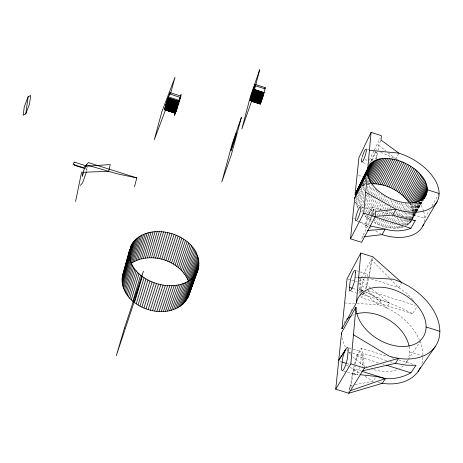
<?xml version="1.0" encoding="UTF-8"?>
<svg xmlns="http://www.w3.org/2000/svg" width="463" height="463" viewBox="0 0 463 463"><rect width="100%" height="100%" fill="white"/><g stroke="black" fill="none" stroke-linecap="round" stroke-linejoin="round"><path stroke-width="0.35" stroke-dasharray="2.31 1.74" d="M368.774 278.188L371.338 259.598L372.252 257.937M416.578 211.637L412.093 219.531C414.373 214.392 412.73 208.454 409.917 203.87M367.587 276.654L367.599 276.457A8.05 1.736 -72.9 0 0 364.913 276.602M372.958 215.793L373.467 209.392L371.939 206.834L367.888 214.629M378.138 150.475L378.566 145.104L381.043 140.092M367.472 278.084L367.136 282.222A8.097 1.759 -73 0 1 365.429 289.196M361.418 292.442L361.898 286.736A8.05 1.736 -72.9 0 1 364.196 278.17M360.098 293.114L360.422 289.392L360.156 279.814L389.499 303.057L401.12 307.907L412.568 313.706L417.047 306.645M354.699 371.147L355.133 366.088M348.807 393.232L349.467 385.835L352.245 385.291M361.944 238.995L362.124 236.987L365.417 230.724L365.313 224.995L367.72 215.318M350.85 387.878L353.541 368.722L354.508 364.694M371.309 161.147L371.639 159.122L373.294 160.435M369.04 276.81L372.86 256.832M349.345 390.431L353.541 368.722L361.024 371.054M86.552 171.594L87.414 167.45M87.073 167.224A8.236 0.903 -72.4 0 1 86.726 169.18L86.315 170.864M354.67 364.022L356.603 355.972L361.233 348.228L387.271 356.319M366.268 288.53L368.606 278.876M371.997 215.336L370.851 219.954L366.748 227.761L365.313 224.995L369.422 225.828M372.159 214.676L373.467 209.392L376.228 210.208M376.037 159.388L377.744 152.518M371.777 161.159L372.796 157.107L376.598 149.41M369.161 213.773L369.497 213.026A7.477 1.487 -72 0 1 371.743 210.179L365.174 208.09M369.3 160.215L374.069 150.533M374.388 149.885L380.106 138.269M369.497 163.445L371.639 159.122M363.154 183.18L361.568 186.357L365.405 184.754M365.052 179.372L366.314 176.831M355.954 198.21L366.453 177.138M362.772 185.744L365.62 180.032M365.799 180.42L355.277 201.498L356.788 205.699L358.356 208.524M364.051 185.212L365.637 182.04M355.665 202.887L365.892 182.445M356.174 204.287L365.145 186.404M367.385 181.93L368.988 178.735M367.466 183.116L368.739 180.582M356.788 205.699L365.145 189.089M367.39 184.621L369.318 180.79M366.829 184.378L368.316 184.089L369.277 182.191M357.517 207.111L364.607 193.059M366.864 188.591L369.763 182.844M368.316 184.089L369.862 183.88L370.504 182.619M359.647 205.966L364.497 196.387M367.084 191.283L370.637 184.257M361.244 206.093L364.161 200.346M366.43 195.878L367.732 193.326M368.056 192.689L372.269 184.39M361.644 208.761L363.594 204.93M365.874 200.462L369.127 194.078M369.451 193.441L373.357 185.785M362.789 210.127L361.481 212.679L362.72 214.022M365.075 205.659L370.626 194.813M370.956 194.176L374.22 187.799M365.342 208.917L372.223 195.525M372.553 194.888L375.829 188.51M365.359 212.783L364.04 215.33L371.789 221.216M365.689 212.141L373.913 196.202M374.243 195.565L377.2 189.83M365.446 216.603L367.101 213.42M367.431 212.777L375.354 197.487M375.684 196.85L378.659 191.115M380.725 152.298L395.906 158.913L398.898 153.149M366.933 217.836L367.929 215.92M369.254 213.374L380.192 192.353M368.49 219.016L370.487 215.197M370.817 214.56L378.803 199.281M379.139 198.644L381.801 193.551M370.111 220.145L372.784 215.052M373.114 214.415L380.47 200.421M380.8 199.784L383.144 195.328M373.572 215.231L374.579 213.321M377.825 209.768L382.189 201.503M382.525 200.867L385.21 195.78M375.204 219.045L373.519 222.223C382.467 227.073 393.353 230.013 403.36 226.905M377.223 215.231L379.579 210.787M379.92 210.15L384.296 201.885M384.631 201.255L386.993 196.804M375.29 223.166L377.658 218.721M379.347 215.544L381.379 211.736M382.733 209.195L388.822 197.759M377.102 224.034L380.158 218.322M382.195 214.514L384.574 210.075M384.909 209.438L387.629 204.362M387.965 203.726L390.685 198.65M378.942 224.833L384.053 215.318M384.394 214.682L386.784 210.243M387.12 209.612L392.578 199.46M380.8 225.55L384.226 219.213M384.568 218.577L386.275 215.411M386.617 214.774L389.354 209.704M389.701 209.073L391.409 205.902M391.75 205.265L394.488 200.195M382.675 226.187L386.113 219.85M386.455 219.219L388.515 215.417M388.856 214.786L392.977 207.187M393.324 206.55L396.415 200.855M384.556 226.737L388 220.411M388.347 219.775L390.072 216.615M391.449 214.08L393.174 210.914M394.898 207.754L398.342 201.422M386.431 227.206L388.851 222.778M390.24 220.249L392.659 215.822M396.808 208.234L400.269 201.909M388.301 227.582L398.365 209.259M398.712 208.622L402.179 202.308M390.147 227.871L393.278 222.188M393.625 221.557L396.762 215.874M397.109 215.243L399.893 210.19M400.24 209.56L404.072 202.615M359.282 281.388L360.851 278.552M361.204 277.916L371.338 259.598L389.788 278.442M391.964 228.068L394.76 223.021M395.107 222.39L405.935 202.829M393.753 228.172L400.055 216.823M400.408 216.192L403.562 210.52M403.91 209.889L407.764 202.956M395.5 228.19L397.954 223.779M398.307 223.149L401.467 217.477M401.82 216.846L404.98 211.18M405.333 210.549L409.547 202.985M344.165 322.948L346.613 318.567M350.815 311.055L351.863 309.174M397.196 228.109L398.602 225.591M398.956 224.96L402.474 218.669M402.827 218.038L405.999 212.372M406.352 211.741L410.924 203.558M410.698 205.248L411.399 203.998M398.834 227.941L399.893 226.054M400.246 225.423L407.307 212.847M407.66 212.216L412.597 203.407M411.381 206.631L413.129 203.512M400.414 227.686L401.832 225.168M402.185 224.543L405.721 218.252M406.074 217.627L409.257 211.967M409.61 211.336L414.559 202.539M411.954 208.009L414.414 203.645M412.568 313.706L361.534 297.726L364.584 292.315M401.925 227.339L402.989 225.452M403.342 224.821L406.884 218.542M407.237 217.911L410.779 211.632M411.138 211.001L415.739 202.835M412.423 209.386L415.942 203.147M404.425 225.018L407.972 218.739M408.325 218.114L411.873 211.834M412.232 211.209L416.845 203.049M412.776 210.746L417.013 203.263M405.067 225.759L407.915 220.735M409.333 218.229L412.886 211.956M413.245 211.325L418.928 201.289M413.378 211.469L418.326 202.736M409.541 219.514L405.982 225.782L409.223 223.513L411.543 220.614M409.894 218.883L413.806 211.99M414.165 211.359L420.213 200.699M413.152 213.42L419.53 202.186M407.162 225.099L410.363 219.462M410.722 218.831L414.64 211.938M414.993 211.313L421.046 200.658M414.946 211.597L413.17 214.716L424.617 218.351L429.328 210.277M415.299 210.972L420.265 202.233M408.239 224.341L411.092 219.335M411.451 218.704L415.369 211.817M415.722 211.192L421.781 200.543M413.077 215.984L415.56 211.614M415.919 210.989L421.602 201M409.223 223.513L411.364 219.757M411.717 219.132L416 211.62M416.353 210.989L422.059 200.977M412.863 217.211L416.063 211.591M416.416 210.966L422.111 200.977M410.102 222.61L411.532 220.11M411.885 219.479L423.651 198.835M410.878 221.644L411.948 219.769M416.729 211.406L423.495 199.536M412.255 219.364L416.532 211.863M416.885 211.238L423.662 199.362M431.863 205.925L438.745 194.119M367.657 290.596L386.611 307.872L389.499 303.057L380.951 299.746L378.115 304.573L357.442 303.595M401.786 282.569L398.759 287.61L371.5 279.044M355.017 384.741L373.056 381.199L376.095 376.442M405.987 362.842L419.929 341.92M362.124 236.987L363.553 236.819M369.862 183.88L371.465 183.759M344.611 302.987L354.589 303.462M358.518 175.807L362.842 176.189M353.09 373.959L357.887 374.463L353.043 373.745M376.118 157.351A6.98 1.291 -71.5 0 0 376.523 152.31L376.442 152.292A6.98 1.291 -71.5 0 0 373.392 157.599L372.964 158.832A6.98 1.291 -71.5 0 0 372.368 160.869M381.743 211.846L389.337 214.091M346.909 363.542L349.652 364.387M343.534 371.013L346.828 372.032M347.372 372.2L355.405 374.689M360.723 294.04L388.949 302.819M409.616 351.921L422.95 356.07M391.38 357.598L394.123 358.449M398.915 359.936L413.986 364.624M348.946 347.887L352.384 348.952M353.072 349.166L360.636 351.515M386.588 360.613L362.882 353.257L361.233 348.228M389.973 361.667L395.396 363.345M348.714 352.088L352.013 353.107M352.673 353.315L361.244 355.972M356.603 355.972L378.589 362.801M382.716 364.08L384.087 364.508M367.992 290.556L415.363 305.406M352.847 288.437L356.186 289.485M356.851 289.693L361.528 291.158M351.209 291.383L359.282 293.912M356.377 270.751L367.066 274.108M355.08 277.111L367.24 280.931M347.748 278.998L357.332 282.008M357.239 221.262L359.867 222.095M360.521 222.304L367.09 224.387M85.348 168.74L86.726 169.18M362.969 162.64L367.512 164.081M371.939 206.834L382.264 210.115M385.702 211.209L409.79 218.872M361.887 207.048L364.514 207.881M367.431 149.404L368.727 149.821M374.573 151.685L376.523 152.31M364.954 159.573L367.639 160.435M360.411 289.554L362.83 290.677M363.004 290.614L360.422 289.392L364.04 291.215M365.591 291.84L378.502 297.952M364.641 291.516L380.951 299.746M353.344 218.223L354.594 218.941M358.97 221.436L368.351 226.789M368.976 227.142L372.732 229.283M375.858 231.066L380.858 233.919M339.946 361.076L341.173 361.817M346.694 365.174L349.756 367.037M350.369 367.408L360.179 373.375M365.087 376.355L373.056 381.199M378.566 145.104L385.835 150.897M388.075 152.68L395.344 158.468M358.727 288.831L363.16 292.431M363.71 292.882L378.115 304.573A51.341 36.102 32.4 0 1 419.38 339.726M359.23 282.916L365.55 288.675M352.696 356.707L353.715 357.731A36.814 25.882 32.4 0 0 366.765 366.806M390.286 278.952L398.759 287.61L406.537 293.085L412.909 299.683M413.314 300.157L414.055 301.164M360.289 294.474L361.534 297.726M358.784 283.148L359.954 293.114M364.439 368.062L362.882 353.257L362.483 358.327L362.691 368.021M380.493 383.023A51.341 36.102 32.4 0 1 378.016 382.519M419.918 340.994A51.341 36.102 32.4 0 1 422.956 355.462M422.91 357.28A51.341 36.102 32.4 0 1 421.486 364.792M376.008 157.761A6.98 1.291 -71.5 0 1 375.62 159.017M419.009 201.827A43.534 26.895 26.8 0 1 423.477 210.914M423.668 211.545A43.534 26.895 26.8 0 1 424.235 221.846M395.906 158.913A37.619 34.343 40.9 0 1 398.394 159.81M85.713 168.023A8.236 0.903 -72.4 0 1 85.858 167.71M371.824 210.225A7.477 1.487 -72 0 1 371.667 214.757M371.216 216.505A7.477 1.487 -72 0 1 367.755 224.115M367.385 224.376A7.477 1.487 -72 0 1 366.783 223.843L366.719 223.212A7.477 1.487 -72 0 1 366.887 221.349L367.101 220.185A7.477 1.487 -72 0 1 368.345 215.845M407.683 360.035A36.814 25.882 32.4 0 1 404.957 364.126M403.389 365.706A36.814 25.882 32.4 0 1 399.662 368.351M396.386 369.844A36.814 25.882 32.4 0 1 371.627 368.866M350.555 354.403A36.814 25.882 32.4 0 1 349.125 352.661M347.806 350.879A36.814 25.882 32.4 0 1 346.891 349.524M345.52 347.227A36.814 25.882 32.4 0 1 342.03 337.903M352.586 315.338A36.814 25.882 32.4 0 1 354.172 314.637M409.176 346.567A36.814 25.882 32.4 0 1 408.522 358.003M364.173 292.176A8.097 1.759 -73 0 1 363.987 292.535M363.802 292.865A8.097 1.759 -73 0 1 361.69 294.561M355.312 364.126A8.809 2.043 -74.1 0 1 358.929 353.037A8.809 2.043 -74.1 0 1 361.36 354.467L360.822 361.273A8.872 2.066 -74.2 0 1 359.983 365.839M359.525 367.46A8.872 2.066 -74.2 0 1 356.088 374.428A8.872 2.066 -74.2 0 1 354.681 371.338"/><path stroke-width="0.69" d="M180.854 96.084L178.411 104.65L175.292 113.279L177.78 104.476L180.854 96.084L170.181 92.652M197.904 270.108C183.226 302.652 116.994 279.507 131.724 244.325C149.451 217.24 206.018 236.726 197.904 270.108L188.684 295.799C174.372 326.23 117.666 309.006 122.504 275.803L129.756 249.407M165.042 108.961L164.573 109.864L166.587 102.294L169.614 93.821A7.095 0.33 -72.7 0 1 170.199 92.814M424.374 198.112C433.704 184.06 417.753 169.134 405.738 163.532C394.071 157.559 373.421 153.982 367.338 169.238M425.798 195.612C417.829 206.66 401.404 203.379 390.685 198.65C380.001 193.586 368.612 184.778 367.46 172.143L354.774 197.684L350.52 238.833L361.644 242.346L375.175 216.753L375.58 211.412L395.975 209.276A44.708 26.628 26.4 0 0 439.08 194.495A44.708 26.628 26.4 0 0 398.898 153.149L381.043 140.092L381.379 135.682L371.066 132.377L358.918 157.646L355.08 194.755L370.278 164.076M367.726 169.232L371.066 132.377M342.273 327.451L341.925 328.799L356.406 302.871L360.816 253.035L372.86 256.832L401.786 282.569M348.807 393.232L362.749 370.794L395.396 363.345L406.618 365.22L416.046 365.261L410.889 372.825C403.198 377.16 394.262 379.295 385.436 378.589L382.34 383.323L348.807 393.232L335.721 389.198L350.85 363.849L355.954 307.119L341.515 332.77L341.572 334.263M350.52 238.833L363.744 213.13L367.5 172.369L354.814 197.909L354.843 198.783M342.018 328.539L347.059 278.784L360.816 253.035M335.721 389.198L341.555 333.076M25.766 113.869L28.133 96.726L30.708 95.546L29.505 104.094L25.766 113.869L23.15 115.264L24.319 106.675L28.133 96.726M134.49 186.722L136.799 177.896L88.427 162.611L86.297 164.84L82.941 172.271L82.229 176.31L83.664 172.265M260.223 103.515L260.194 104.001L262.752 97.161L265.05 88.734A6.783 0.33 -72.1 0 0 265.073 87.802M75.596 201.532L81.615 171.964M356.406 302.871L356.643 301.778A37.966 25.859 31.6 0 1 370.359 288.461L372.136 287.986A37.966 25.859 31.6 0 1 418.419 307.05A37.966 25.859 31.6 0 1 415.71 343.679A37.966 25.859 31.6 0 1 368.861 332.324L367.159 330.663A37.966 25.859 31.6 0 1 356.03 308.618L355.995 307.426M367.801 169.047L368.918 166.049M85.996 166.055L86.297 164.84L108.66 171.316A42.058 8.774 16.6 0 0 117.787 173.961L136.799 177.896M355.156 194.57L362.083 179.876M254.864 85.603L255.101 84.388L252.19 92.664L250.049 100.749L254.864 85.603L265.015 88.861M170.639 93.3L175.002 77.298L161.737 112.127L154.324 139.664L165.598 109.754M122.267 276.88L129.524 250.489M122.053 278.518L129.31 252.132M125.108 267.533L126.636 261.977M127.4 259.199L127.973 257.115M128.355 255.726L131.22 245.309M128.853 254.743L131.724 244.325M121.966 280.19L129.235 253.805M128.957 256.114L132.597 242.919M122.018 281.874L129.304 255.501M129.368 256.849L133.593 241.576M122.209 283.576L129.513 257.208M129.507 259.037L134.704 240.303M122.533 285.289L129.86 258.927M129.941 260.605L135.931 239.099M122.996 286.996L130.346 260.646M130.479 262.249L137.262 237.976M123.592 288.698L130.971 262.365M138.697 236.934L131.301 263.279C150.342 251.05 179.748 260.131 188.435 281.07L197.51 255.327M124.321 290.388L131.729 264.066M132.794 262.307L140.225 235.98M177.242 108.116L174.499 115.414L181.091 94.493L180.269 97.386L169.562 93.96M125.178 292.055L132.626 265.75M134.38 261.427L141.846 235.111M126.168 293.698L133.657 267.406M136.041 260.634L143.547 234.33M127.273 295.301L134.808 269.026M137.777 259.934L145.324 233.647M128.506 296.864L136.081 270.606M139.583 259.332L147.17 233.063M129.848 298.375L137.476 272.14M141.446 258.823L149.08 232.571M131.301 299.833L138.981 273.621M143.362 258.412L151.042 232.177M145.324 258.105L153.056 231.888M132.858 301.234L140.59 275.034M147.327 257.897L155.105 231.697M134.507 302.559L142.297 276.388M149.352 257.787L157.189 231.61M136.249 303.815L144.103 277.667M151.407 257.781L159.295 231.622M138.078 304.995L145.99 278.865M153.479 257.874L161.425 231.737M139.976 306.089L147.952 279.982M155.551 258.07L163.555 231.951M141.944 307.091L149.983 281.006M157.628 258.36L165.69 232.27M143.97 307.999L152.072 281.938M159.7 258.753L167.814 232.681M146.048 308.815L154.214 282.777M161.755 259.245L169.933 233.19M163.786 259.824L172.022 233.792M148.166 309.527L156.396 283.512M165.789 260.501L174.082 234.492M150.319 310.135L158.612 284.143M188.684 295.799L198.76 266.954M167.756 261.271L176.108 235.279M152.489 310.638L160.852 284.67M169.678 262.122L178.087 236.153M154.677 311.032L163.103 285.086M171.553 263.059L180.02 237.108M156.87 311.315L165.355 285.393M173.365 264.078L181.89 238.15M159.052 311.489L167.606 285.584M175.118 265.177L183.695 239.267M161.222 311.553L169.84 285.665M176.797 266.347L185.426 240.453M163.375 311.501L172.045 285.636M178.394 267.585L187.081 241.715M165.488 311.339L174.221 285.497M179.916 268.893L188.649 243.034M181.34 270.259L190.131 244.418M167.56 311.067L176.345 285.243M182.677 271.677L191.514 245.853M169.585 310.69L178.423 284.878M183.915 273.147L192.793 247.34M171.553 310.204L180.437 284.409M185.044 274.663L193.968 248.868M173.451 309.608L182.387 283.831M186.062 276.22L195.033 250.442M175.274 308.919L184.251 283.153M186.971 277.812L195.976 252.046M177.016 308.126L186.039 282.378M187.764 279.426L196.804 253.672M178.672 307.241L187.729 281.504M180.229 306.269L189.321 280.537M85.58 166.865L86.297 164.84M86.321 172.259L82.576 182.839L80.383 185.327M122.504 275.803L123.754 272.285M189.94 280.017L198.083 256.994M181.693 305.204L190.808 279.484M191.08 279.652L198.534 258.667M183.041 304.064L192.191 278.35M192.104 279.293L198.847 260.345M184.286 302.843L193.453 277.134M193.476 277.58L199.032 262.017M185.408 301.558L194.599 275.855M194.483 276.538L199.078 263.684M186.415 300.198L195.618 274.501M195.357 275.473L198.986 265.334M187.301 298.785L196.509 273.089M188.053 297.315L198.401 268.552M362.292 179.436L367.136 169.678M355.358 193.771L369.543 165.031M356.296 191.543L358.495 188.644L371.118 163.19M358.495 188.644L359.427 187.81L372.055 162.368M367.09 173.7L373.091 161.622M345.253 350.26L345.444 349.878A8.814 1.916 -74 0 1 348.199 350.381L347.563 357.158A8.878 1.933 -74.1 0 1 343.922 368.947A8.878 1.933 -74.1 0 1 341.59 367.286L342.261 360.555A8.814 1.916 -74 0 1 345.253 350.26L338.719 360.33L345.444 349.878M367.263 174.921L374.22 160.95M367.836 175.587L375.435 160.348M368.172 176.964L376.737 159.833M368.583 178.417L378.115 159.394M369.376 179.314L379.562 159.041M369.596 181.56L381.072 158.768M370.504 182.619L382.646 158.577M384.278 158.473L371.465 183.759C385.968 183.441 400.536 190.762 409.037 202.505L422.933 177.543M373.109 183.718L385.957 158.45M374.793 183.759L387.676 158.514M376.512 183.886L389.429 158.659M378.254 184.1L391.212 158.89M380.019 184.39L393.018 159.197M381.801 184.766L394.841 159.59M383.59 185.217L396.675 160.059M385.378 185.75L398.51 160.609M387.161 186.357L400.339 161.234M388.932 187.04L402.156 161.928M390.685 187.787L403.962 162.698M392.416 188.609L405.738 163.532M394.111 189.494L407.481 164.434M395.772 190.443L409.194 165.395M397.387 191.451L410.86 166.414M398.956 192.515L412.475 167.49M400.466 193.627L414.038 168.613M401.919 194.79L415.537 169.788M364.265 236.738L382.114 234.637L385.17 229.04A38.805 35.379 41.2 0 0 393.301 230.701C399.245 231.245 405.328 230.464 410.889 228.288L415.294 220.625L413.916 220.185M375.03 216.354L392.786 215.116L395.975 209.276L365.666 192.238M403.302 195.994L416.966 170.997M404.61 197.232L418.326 172.253M405.848 198.511L419.605 173.538M407 199.819L420.803 174.852M408.065 201.15L421.915 176.189M410.264 203.245L423.853 178.915M412.099 202.753L424.675 180.292M413.482 202.887L425.393 181.675M415.114 202.395L426.001 183.059M416.295 202.522L426.504 184.43M417.719 202.013L426.892 185.796M419.032 201.486L427.164 187.139M420.236 200.942L427.32 188.458M421.33 200.363L427.361 189.755L439.109 193.499M421.781 200.543L422.493 199.293M422.667 199.125L427.285 191.011M423.176 199.102L427.089 192.232M423.57 199.032L426.776 193.407M424.067 198.505L426.342 194.535M422.464 226.639L437.055 201.729M362.749 370.794L364.439 368.062L398.655 358.35L395.396 363.345M418.106 371.436L435.156 346.712M359.427 187.81L360.457 187.046M350.404 390.662L385.436 378.589L376.095 376.442L359.919 374.677M356.493 313.862L357.586 313.555A36.814 25.882 32.4 0 1 409.055 345.965M367.535 230.545L385.17 229.04L370.105 225.967M84.15 166.373L110.217 164.568L108.66 171.316L82.941 172.271M358.669 277.262L393.029 279.183A52.95 36.073 31.6 0 1 439.809 332.897A52.95 36.073 31.6 0 1 389.088 356.128L353.5 334.801M369.474 150.272L398.898 153.149M415.294 220.625L400.674 217.454A38.562 6.193 19.6 0 1 392.786 215.116M350.85 363.849L364.439 368.062M342.111 362.054L346.226 363.328M386.148 365.145L410.889 372.825M349.507 287.39L352.175 288.229M426.105 327L439.85 331.3M361.707 371.262L384.834 378.479M363.744 213.13L375.175 216.753M74.508 162.166L86.321 165.899M84.903 168.15L73.015 164.394A8.241 1.024 -72.4 0 1 74.607 162.27M84.66 168.526L74.346 165.268A8.241 1.024 -72.4 0 0 74.491 164.527M166.188 103.585L176.976 107.028M166.055 104.013L176.843 107.457M165.928 104.435L176.716 107.879M165.8 104.858L176.588 108.296M165.685 105.269L176.467 108.707M165.563 105.674L176.345 109.112M165.453 106.062L176.229 109.505M165.343 106.444L176.119 109.881M165.245 106.808L176.015 110.246M165.146 107.161L175.917 110.599M165.054 107.497L175.824 110.929M164.973 107.815L175.737 111.247M164.897 108.111L175.656 111.542M164.828 108.388L175.581 111.82M164.764 108.649L175.518 112.075M164.712 108.88L175.454 112.306M164.666 109.089L175.408 112.515M164.625 109.28L175.361 112.7M164.596 109.442L175.494 112.897M166.095 110.044L175.436 113.024M164.573 109.575L175.303 112.995M164.562 109.69L175.39 113.128M164.556 109.772L175.35 113.203M374.717 216.794L410.889 228.288M253.469 90.783L263.69 94.064M254.048 91.356L263.586 94.417M253.255 91.5L263.482 94.782M253.139 91.877L263.366 95.164M253.707 92.484L263.25 95.546M253.585 92.878L263.129 95.945M253.458 93.283L263.007 96.345M252.648 93.468L262.88 96.75M253.203 94.093L262.752 97.161M253.07 94.504L262.619 97.566M252.943 94.915L262.486 97.977M252.127 95.106L262.353 98.388M252.676 95.731L262.22 98.793M252.543 96.13L262.087 99.192M251.733 96.304L261.954 99.586M251.6 96.692L261.821 99.967M252.156 97.282L261.693 100.344M252.028 97.647L261.566 100.703M251.23 97.78L261.439 101.056M251.114 98.115L261.323 101.391M252.358 98.874L261.201 101.71M251.571 98.96L261.091 102.016M250.784 99.03L260.982 102.3M251.368 99.516L260.883 102.566M251.953 99.985L260.785 102.815M251.866 100.211L260.692 103.041M251.108 100.193L260.611 103.243M250.356 100.158L260.53 103.423M250.286 100.321L260.461 103.579M250.228 100.454L260.397 103.712M250.176 100.564L260.339 103.822M251.49 101.079L260.293 103.903M251.386 101.125L260.252 103.961M251.403 101.183L260.194 104.001M168.428 96.946L179.187 100.378M168.086 97.843L178.857 101.281M167.982 98.133L178.753 101.571M167.872 98.44L178.649 101.877M167.756 98.764L178.533 102.207M167.641 99.105L178.417 102.549M167.513 99.464L178.296 102.908M167.386 99.84L178.174 103.284M167.259 100.222L178.047 103.666M167.126 100.621L177.914 104.065M166.993 101.027L177.78 104.476M166.859 101.443L177.647 104.887M166.721 101.866L177.514 105.309M166.587 102.294L177.381 105.738M166.454 102.722L177.242 106.166M166.321 103.156L177.109 106.6M255.773 84.602L265.218 87.634M254.586 89.469L264.113 92.531M253.828 89.521L264.037 92.803M253.747 89.81L263.962 93.092M253.66 90.117L263.875 93.399M253.568 90.441L263.788 93.723M362.164 157.189A6.986 1.21 -71.5 0 1 366.279 149.138A6.986 1.21 -71.5 0 1 363.548 159.799A6.986 1.21 -71.5 0 1 361.863 158.358M355.682 220.469A7.477 1.395 -72.1 0 1 358.819 208.645A7.477 1.395 -72.1 0 1 360.336 211.539A7.477 1.395 -72.1 0 1 355.85 220.793M423.628 224.051A43.534 26.895 26.8 0 1 382.114 234.637M347.14 319.14A36.814 25.882 32.4 0 1 351.081 316.142M170.164 93.051A7.095 0.33 -72.7 0 1 170.002 93.827M169.724 94.944A7.095 0.33 -72.7 0 1 169.637 95.268M264.645 88.774A6.783 0.33 -72.1 0 1 264.888 88.184M420.416 367.472A51.341 36.102 32.4 0 1 381.107 383.127M231.037 150.481L233.925 142.355L236.495 132.881L233.682 140.92L231.037 150.481M355.503 272.655L354.959 278.396A8.102 1.649 -73 0 1 351.637 289.022A8.102 1.649 -73 0 1 349.38 288.669L349.941 282.986A8.056 1.626 -72.9 0 1 353.246 272.308A8.056 1.626 -72.9 0 1 355.503 272.655M259.708 69.768L251.154 102.485L241.842 128.922L250.605 95.818L259.708 69.768M241.449 117.226L231.303 154.862L221.846 181.82L232.177 143.877L241.449 117.226M124.42 328.128L116.277 355.763L135.132 299.011L143.403 271.185L124.42 328.128"/></g></svg>
